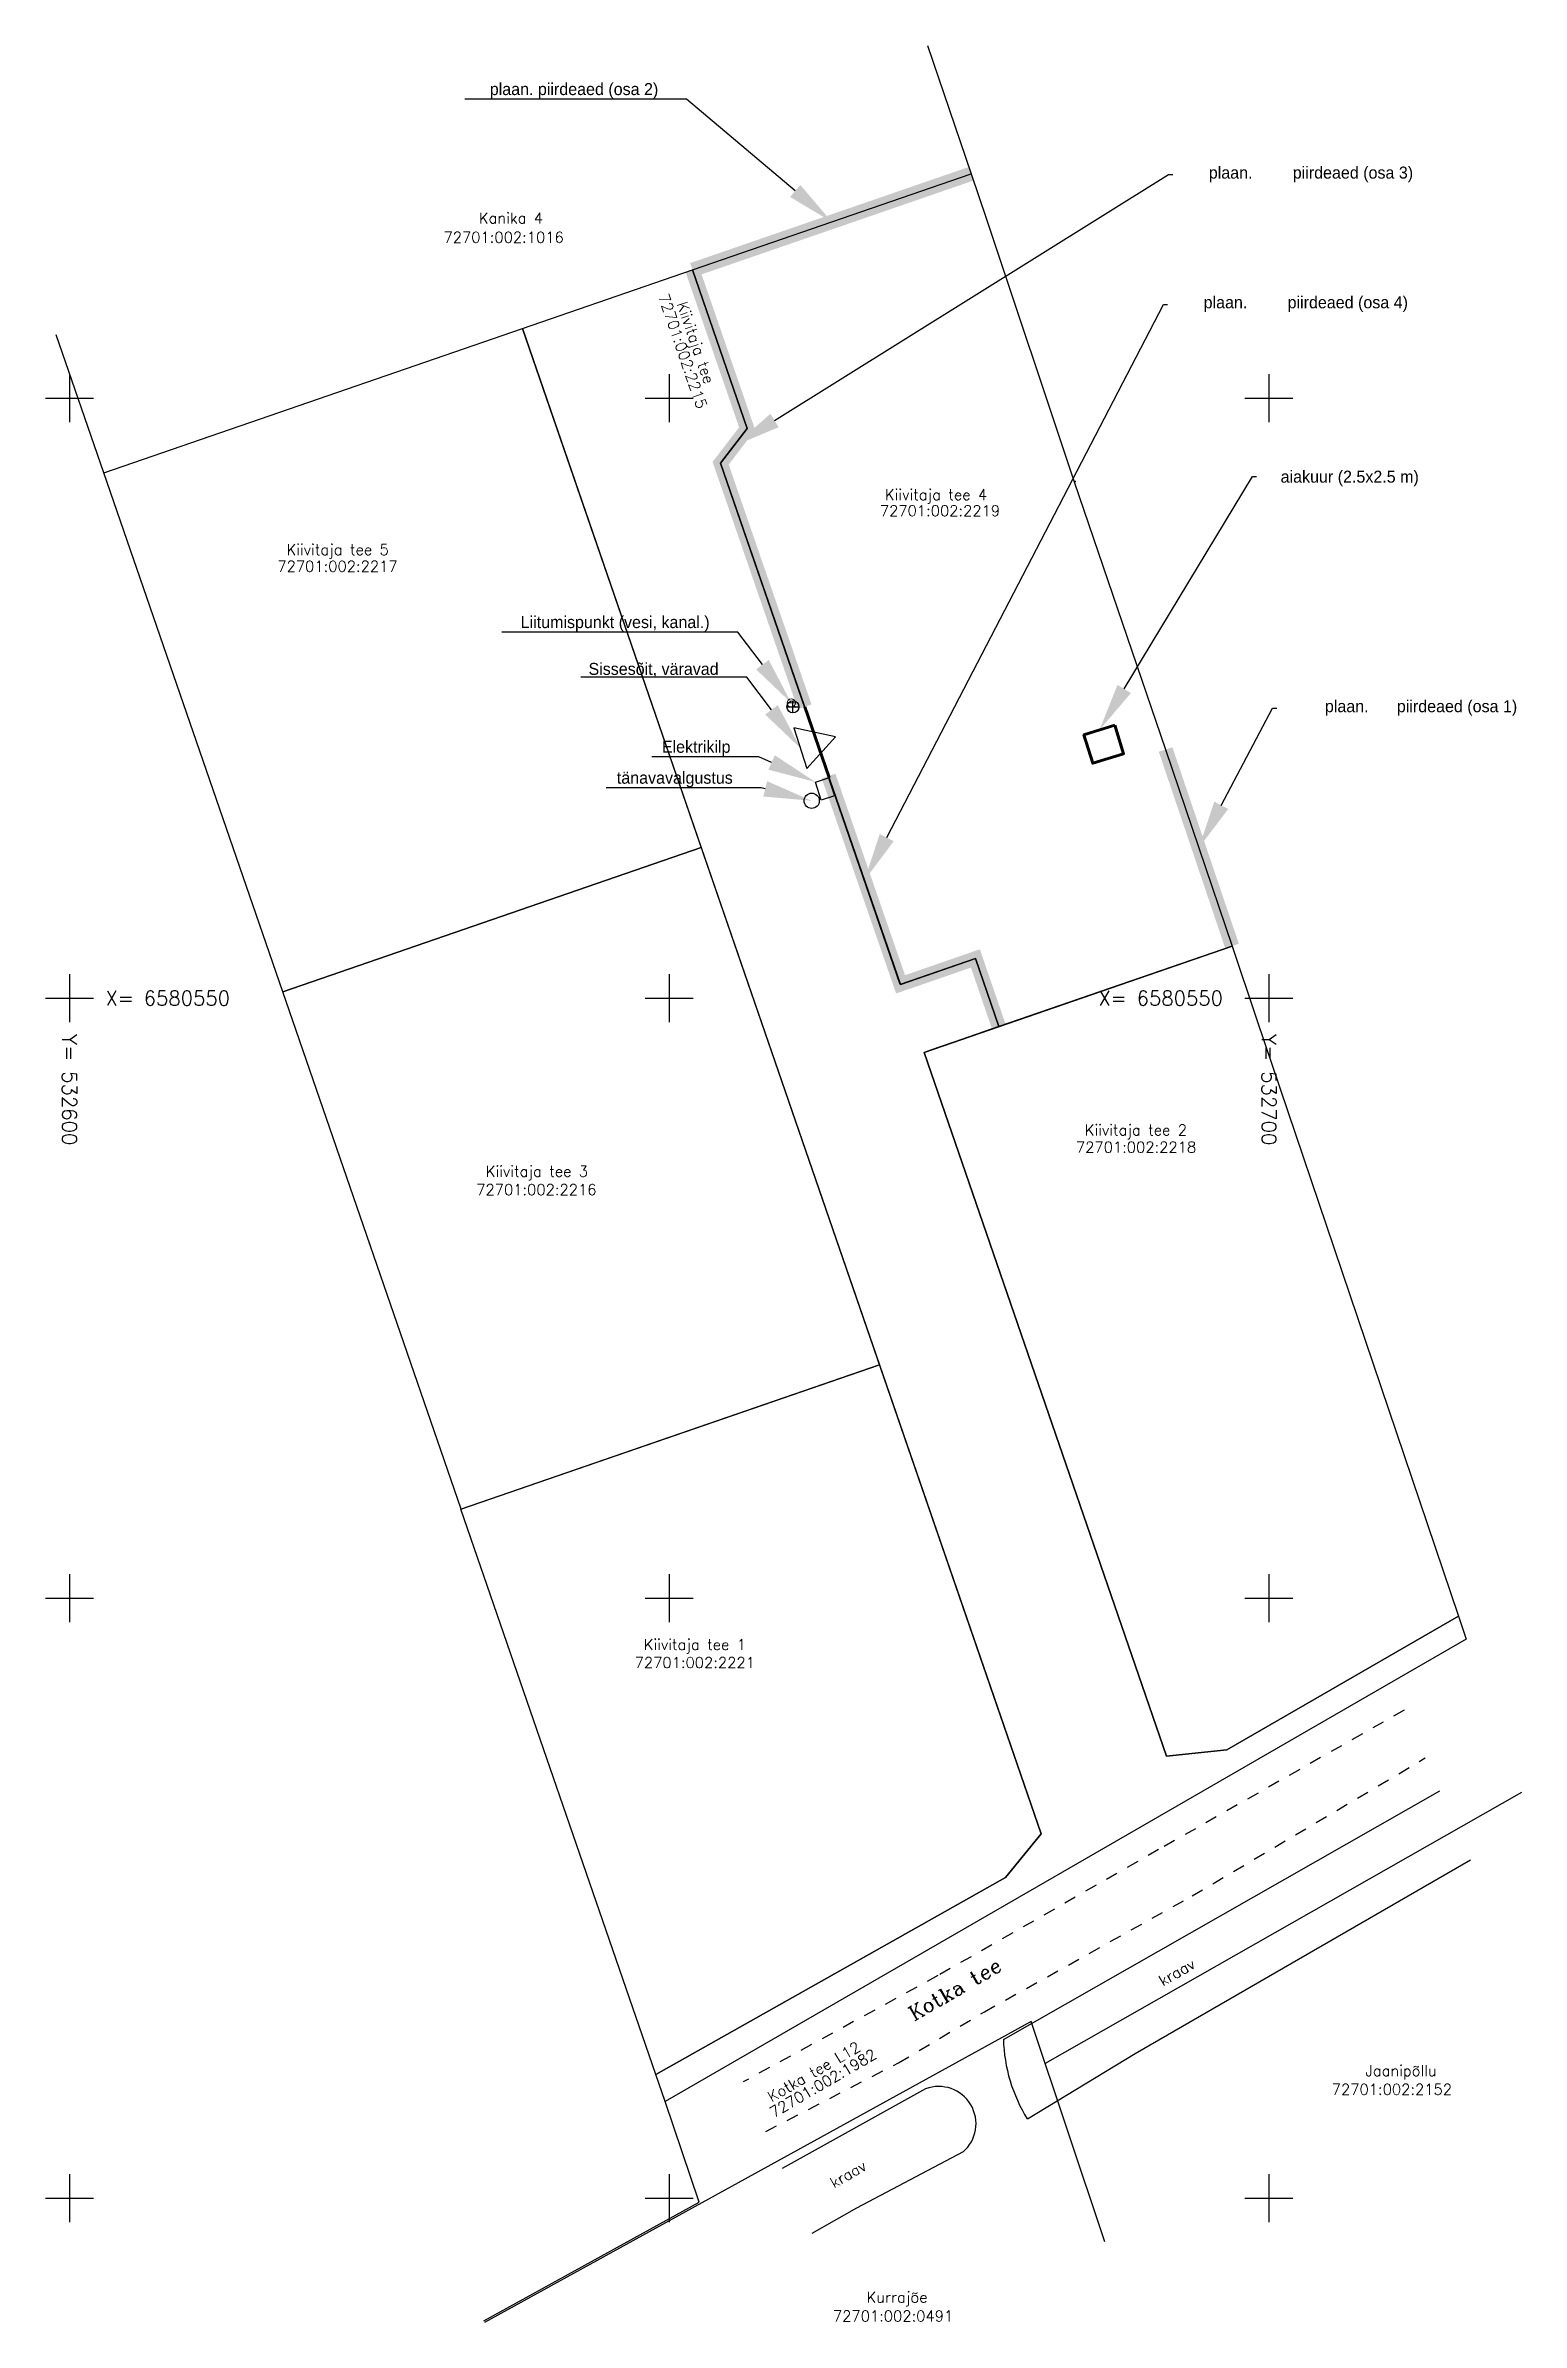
# Model space of a CAD drawing. Header units: metres. Extents: x 532598 to 532721, y 6580440 to 6580629.
import ezdxf
from ezdxf import colors
from ezdxf.entities.mleader import LeaderData, LeaderLine
from ezdxf.enums import TextEntityAlignment as Align
from ezdxf.math import Vec2, Vec3

# ---------------------------------------------------------------- set-up
doc = ezdxf.new("R2010")
doc.units = ezdxf.units.M
for name, pattern in [('KATASTRIPIIR', [0.02, 0.01, 0.01]), ('KRAAVIPERV', [0.02, 0.01, 0.01]), ('KRUUSKILL', [2, 1, -1])]:
    doc.linetypes.add(name, pattern=pattern)
for name, color, linetype in [('KKAEV', 7, 'Continuous'), ('PIIR', 32, 'Continuous'), ('TEE', 122, 'Continuous'), ('VEEKOGU', 5, 'Continuous'), ('vork', 15, 'Continuous')]:
    doc.layers.add(name, color=color, linetype=linetype)
doc.layers.add('VKAEV', color=7, linetype='Continuous', lineweight=13)
doc.styles.add('romanc', font='romanc.shx')
doc.styles.add('romans', font='romans.shx')

# ---------------------------------------------------------------- blocks, each defined once
blk = doc.blocks.new('VKORIS')
at = {"color": 0, "linetype": 'Continuous'}
for p, q in [((0, 4), (0, -4)), ((-4, 0), (4, 0))]:
    blk.add_line(p, q, dxfattribs=at)
blk = doc.blocks.new('KAKAEV')
at = {"color": 0, "linetype": 'Continuous'}
for p, q in [((-1, 0), (1, 0)), ((0, -1), (0, 1))]:
    blk.add_line(p, q, dxfattribs=at)
blk.add_circle((0, 0), 1, dxfattribs=at)
blk = doc.blocks.new('VESIIB')
at = {"color": 0, "linetype": 'Continuous'}
for p, q in [((-0.7, 0), (0.7, 0)), ((-0.49, -0.49), (-0.77, -0.77)), ((0.49, -0.49), (0.77, -0.77))]:
    blk.add_line(p, q, dxfattribs=at)
blk.add_circle((0, 0), 0.7, dxfattribs=at)

msp = doc.modelspace()

# ---------------------------------------------------------------- linework, layer by layer
at = {"color": 2, "linetype": 'Continuous', "lineweight": 70}
msp.add_line((532661.3, 6580574.28), (532663.34, 6580568.38), dxfattribs=at)
at = {"color": 3, "linetype": 'Continuous', "lineweight": 70, "const_width": 1.2}
for points in [[(532675.17, 6580618.7), (532651.94, 6580610.69)], [(532696.93, 6580554.34), (532691.39, 6580570.72), (532691.39, 6580570.72)]]:
    msp.add_lwpolyline(points, dxfattribs=at)
at = {"color": 5, "linetype": 'Continuous', "lineweight": 70, "const_width": 1.2}
for points in [[(532651.94, 6580610.69), (532656.5, 6580597.46), (532654.29, 6580594.58), (532661.3, 6580574.28)], [(532677.48, 6580547.63), (532675.53, 6580553.31), (532669.29, 6580551.15), (532663.29, 6580568.51)]]:
    msp.add_lwpolyline(points, dxfattribs=at)
for points in [[(532660.39, 6580572.54), (532661.48, 6580569.15), (532663.87, 6580571.78)], [(532663.29, 6580568.36), (532663.78, 6580566.85), (532662.68, 6580566.49), (532662.19, 6580568.01)]]:
    msp.add_lwpolyline(points, close=True)
at = {"linetype": 'Continuous', "lineweight": 70}
for points in [[(532661.78, 6580572.86), (532661.78, 6580572.86)], [(532661.78, 6580572.86), (532661.78, 6580572.86), (532661.78, 6580572.86), (532661.78, 6580572.86), (532661.78, 6580572.86), (532661.78, 6580572.86)]]:
    msp.add_lwpolyline(points, dxfattribs=at)
msp.add_lwpolyline([(532687.16, 6580572.74), (532687.89, 6580570.37), (532685.31, 6580569.58), (532684.58, 6580571.94)], close=True, dxfattribs=at)
msp.add_circle((532661.88, 6580566.45), 0.635)
at = {"layer": 'PIIR', "linetype": 'KATASTRIPIIR'}
msp.add_line((532671.53, 6580629.39), (532675.17, 6580618.7), dxfattribs=at)
for points in [[(532651.94, 6580610.69), (532675.17, 6580618.69), (532676.42, 6580614.99), (532683.77, 6580593.02), (532691.39, 6580570.72), (532696.93, 6580554.34), (532677.48, 6580547.63), (532675.54, 6580553.3), (532669.27, 6580551.14), (532654.29, 6580594.58), (532656.5, 6580597.46)], [(532637.76, 6580605.81), (532652.66, 6580562.56), (532617.78, 6580550.54), (532602.87, 6580593.78), (532637.76, 6580605.81), (532637.76, 6580605.81)], [(532617.78, 6580550.54), (532652.66, 6580562.56), (532667.53, 6580519.44), (532632.65, 6580507.41)], [(532671.25, 6580545.48), (532696.93, 6580554.34), (532698.98, 6580548.27), (532715.8, 6580498.51), (532696.48, 6580487.37), (532691.47, 6580486.82)], [(532632.64, 6580507.41), (532667.53, 6580519.44), (532681, 6580480.37), (532678.04, 6580476.73), (532648.89, 6580460.3)]]:
    msp.add_lwpolyline(points, close=True, dxfattribs=at)
for points in [[(532637.76, 6580605.81), (532651.94, 6580610.69), (532656.5, 6580597.46), (532654.29, 6580594.58), (532669.29, 6580551.15), (532675.53, 6580553.31), (532677.48, 6580547.63), (532671.25, 6580545.48), (532691.47, 6580486.82), (532696.48, 6580487.37), (532715.8, 6580498.51), (532716.45, 6580496.58), (532649.66, 6580458.06), (532648.89, 6580460.3), (532678.04, 6580476.73), (532681, 6580480.37), (532637.76, 6580605.8)], [(532602.87, 6580593.78), (532598.89, 6580605.29)], [(532671.81, 6580545.68), (532677.48, 6580547.63), (532675.54, 6580553.3), (532669.29, 6580551.15)], [(532721.06, 6580483.8), (532681.35, 6580461.21)], [(532686.33, 6580446.36), (532680.17, 6580464.73), (532634.59, 6580439.64)], [(532634.54, 6580439.76), (532652.51, 6580449.66), (532649.66, 6580458.06)]]:
    msp.add_lwpolyline(points, dxfattribs=at)
at = {"layer": 'PIIR', "linetype": 'Continuous'}
for p in [(532675.17, 6580618.7), (532602.87, 6580593.78), (532683.84, 6580593.07), (532625.02, 6580529.54), (532649.66, 6580458.06)]:
    msp.add_point(p, dxfattribs=at)
at = {"layer": 'TEE', "color": 8, "linetype": 'KRUUSKILL'}
for points in [[(532711.27, 6580490.66), (532690.8, 6580479.04), (532672.4, 6580468.54), (532656.18, 6580459.69)], [(532658.05, 6580455.55), (532669.11, 6580461.27), (532676.29, 6580465.53), (532693.61, 6580475.18), (532713.04, 6580486.68)]]:
    msp.add_lwpolyline(points, dxfattribs=at)
at = {"layer": 'VEEKOGU', "color": 8, "linetype": 'KRAAVIPERV'}
for points in [[(532677.86, 6580463.23), (532714.25, 6580483.94)], [(532679.86, 6580456.61), (532688.85, 6580462.06), (532716.8, 6580478.2)], [(532671.38, 6580459.1), (532659.43, 6580452.48)], [(532674.51, 6580453.85), (532665.63, 6580449.15), (532661.88, 6580447.04)]]:
    msp.add_lwpolyline(points, dxfattribs=at)
for centre, radius, start, end in [((532691.07, 6580463.59), 13.21, 181.575, 211.9314), ((532672.48, 6580456.2), 3.1, 310.725, 110.7651)]:
    msp.add_arc(centre, radius, start, end, dxfattribs=at)

# ---------------------------------------------------------------- block references
at = {"layer": 'KKAEV', "color": 1, "xscale": 0.5, "yscale": 0.5, "zscale": 0.5}
msp.add_blockref('KAKAEV', (532660.32, 6580574.28), dxfattribs=at)
at = {"layer": 'VKAEV', "color": 5, "xscale": 0.5, "yscale": 0.5, "zscale": 0.5}
msp.add_blockref('VESIIB', (532660.18, 6580574.6), dxfattribs=at)
at = {"layer": 'vork', "linetype": 'Continuous', "xscale": 0.5, "yscale": 0.5, "zscale": 0.5}
for p in [(532600, 6580600), (532650, 6580600), (532700, 6580600), (532600, 6580550), (532650, 6580550), (532700, 6580550), (532600, 6580500), (532650, 6580500), (532700, 6580500), (532600, 6580450), (532650, 6580450), (532700, 6580450)]:
    msp.add_blockref('VKORIS', p, dxfattribs=at)

# ---------------------------------------------------------------- texts
at = {"layer": 'PIIR', "linetype": 'KATASTRIPIIR', "style": 'romans'}
for s, p in [('Kanika 4', (532634.13, 6580614.56)), ('72701:002:1016', (532631.18, 6580612.96)), ('72701:002:2219', (532667.56, 6580590.17)), ('Kiivitaja tee 4', (532667.99, 6580591.51)), ('Kiivitaja tee 5', (532618.1, 6580586.93)), ('72701:002:2217', (532617.33, 6580585.54)), ('72701:002:2218', (532683.91, 6580537.13)), ('Kiivitaja tee 2', (532684.65, 6580538.56)), ('Kiivitaja tee 3', (532634.71, 6580535.12)), ('72701:002:2216', (532633.91, 6580533.59)), ('Kiivitaja tee 1', (532647.88, 6580495.68)), ('72701:002:2221', (532647.12, 6580494.18)), ('Jaanipõllu', (532708.05, 6580460.17)), ('72701:002:2152', (532705.24, 6580458.61)), ('Kurrajõe', (532666.45, 6580441.29)), ('72701:002:0491', (532663.65, 6580439.72))]:
    msp.add_text(s, height=0.9, dxfattribs=at).set_placement(p)
for s, rotation, p in [('72701:002:2215', 289.0218, (532649.07, 6580608.52)), ('Kiivitaja tee', 289.0218, (532650.62, 6580607.86)), ('Kotka tee L12', 30.2241, (532658.54, 6580457.96)), ('72701:002:1982', 30.2241, (532658.71, 6580456.66))]:
    msp.add_text(s, height=0.9, rotation=rotation, dxfattribs=at).set_placement(p)
at = {"layer": 'TEE', "color": 8, "linetype": 'KRUUSKILL', "style": 'romanc'}
msp.add_text('Kotka tee ', height=1.2, rotation=29.9181, dxfattribs=at).set_placement((532674.19, 6580467.61), align=Align.MIDDLE)
at = {"layer": 'VEEKOGU', "color": 8, "linetype": 'KRAAVIPERV', "style": 'romanc'}
for p in [(532692.33, 6580468.83), (532664.92, 6580452)]:
    msp.add_text('kraav', height=0.9, rotation=29.9181, dxfattribs=at).set_placement(p, align=Align.MIDDLE)
at = {"layer": 'vork', "style": 'romans'}
for p in [(532603, 6580550), (532685.78, 6580550)]:
    msp.add_text('X= 6580550', height=1.2, dxfattribs=at).set_placement(p, align=Align.MIDDLE_LEFT)
for s, p in [('Y= 532600', (532600, 6580547)), ('Y= 532700', (532700, 6580547))]:
    msp.add_text(s, height=1.2, rotation=270, dxfattribs=at).set_placement(p, align=Align.MIDDLE_LEFT)

# ---------------------------------------------------------------- leaders
at = {"linetype": 'Continuous', "lineweight": 70}
ml = msp.add_multileader_mtext('Standard', dxfattribs=at)
ml.set_content('\\pxi-3,l4,t4;plaan.^Ipiirdeaed (osa 2)', color=256)
ml.set_leader_properties()
ml.build(insert=Vec2(0, 0))
ml.multileader.update_dxf_attribs({"text_right_attachment_type": 6, "dogleg_length": 0.36})
ctx = ml.context
ctx.base_point, ctx.char_height, ctx.plane_origin = Vec3(532624.42, 6580625.59), 1, Vec3(532663.56, 6580614.69)
ctx.right_attachment, ctx.text_align_type = 6, 2
notes = []
notes.append((ctx, [(0, (1, 1, 0), (532651.45, 6580624.92), (-1, 0), 0.36, [(0, [(532663.56, 6580614.69)], 0, [])])]))
ctx.mtext.insert, ctx.mtext.alignment, ctx.mtext.flow_direction = Vec3(532649.09, 6580626.26), 3, 5
ml = msp.add_multileader_mtext('Standard', dxfattribs=at)
ml.set_content('\\pxi-3,l4,t4;plaan.^Ipiirdeaed (osa 3)', color=256)
ml.set_leader_properties()
ml.build(insert=Vec2(0, 0))
ml.multileader.update_dxf_attribs({"text_right_attachment_type": 6, "dogleg_length": 0.36})
ctx = ml.context
ctx.base_point, ctx.char_height, ctx.plane_origin = Vec3(532691.99, 6580618.63), 1, Vec3(532655.39, 6580596.02)
ctx.right_attachment = 6
notes.append((ctx, [(0, (1, 1, 0), (532691.63, 6580618.63), (1, 0), 0.36, [(0, [(532655.39, 6580596.02)], 0, [])])]))
ctx.mtext.insert, ctx.mtext.flow_direction = Vec3(532693.99, 6580619.3), 5
ml = msp.add_multileader_mtext('Standard', dxfattribs=at)
ml.set_content('\\pxi-3,l4,t4;plaan.^Ipiirdeaed (osa 4)', color=256)
ml.set_leader_properties()
ml.build(insert=Vec2(0, 0))
ml.multileader.update_dxf_attribs({"text_right_attachment_type": 6, "dogleg_length": 0.36})
ctx = ml.context
ctx.base_point, ctx.char_height, ctx.plane_origin = Vec3(532691.56, 6580607.82), 1, Vec3(532666.29, 6580559.83)
ctx.right_attachment = 6
notes.append((ctx, [(0, (1, 1, 0), (532691.2, 6580607.82), (1, 0), 0.36, [(0, [(532666.29, 6580559.83)], 0, [])])]))
ctx.mtext.insert, ctx.mtext.flow_direction = Vec3(532693.56, 6580608.49), 5
ml = msp.add_multileader_mtext('Standard', dxfattribs=at)
ml.set_content('aiakuur (2.5x2.5 m)', color=256)
ml.set_leader_properties()
ml.build(insert=Vec2(0, 0))
ml.multileader.update_dxf_attribs({"text_right_attachment_type": 6, "dogleg_length": 0.36})
ctx = ml.context
ctx.base_point, ctx.char_height, ctx.plane_origin = Vec3(532698.98, 6580593.46), 1, Vec3(532685.87, 6580572.34)
ctx.right_attachment = 6
notes.append((ctx, [(0, (1, 1, 0), (532698.62, 6580593.46), (1, 0), 0.36, [(0, [(532685.87, 6580572.34)], 0, [])])]))
ctx.mtext.insert, ctx.mtext.flow_direction = Vec3(532700.98, 6580593.96), 5
ml = msp.add_multileader_mtext('Standard')
ml.set_content('Liitumispunkt (vesi, kanal.)', color=256)
ml.set_leader_properties()
ml.build(insert=Vec2(0, 0))
ml.multileader.update_dxf_attribs({"text_right_attachment_type": 6, "dogleg_length": 0.36})
ctx = ml.context
ctx.base_point, ctx.char_height, ctx.plane_origin = Vec3(532628.7, 6580581.17), 1, Vec3(532660.18, 6580574.6)
ctx.right_attachment, ctx.text_align_type = 6, 2
notes.append((ctx, [(0, (1, 1, 0), (532655.73, 6580580.51), (-1, 0), 0.36, [(0, [(532660.18, 6580574.6)], 0, [])])]))
ctx.mtext.insert, ctx.mtext.alignment, ctx.mtext.flow_direction = Vec3(532653.37, 6580581.84), 3, 5
ml = msp.add_multileader_mtext('Standard')
ml.set_content('Sissesõit, väravad', color=256)
ml.set_leader_properties()
ml.build(insert=Vec2(0, 0))
ml.multileader.update_dxf_attribs({"text_right_attachment_type": 6, "dogleg_length": 0.36})
ctx = ml.context
ctx.base_point, ctx.char_height, ctx.plane_origin = Vec3(532636.28, 6580577.36), 1, Vec3(532660.94, 6580570.84)
ctx.right_attachment, ctx.text_align_type = 6, 2
notes.append((ctx, [(0, (1, 1, 0), (532656.48, 6580576.74), (-1, 0), 0.36, [(0, [(532660.94, 6580570.84)], 0, [])])]))
ctx.mtext.insert, ctx.mtext.alignment, ctx.mtext.flow_direction = Vec3(532654.12, 6580577.94), 3, 5
ml = msp.add_multileader_mtext('Standard', dxfattribs=at)
ml.set_content('\\pxi-3,l5,t5;plaan.^Ipiirdeaed (osa 1)', color=256)
ml.set_leader_properties()
ml.build(insert=Vec2(0, 0))
ml.multileader.update_dxf_attribs({"text_right_attachment_type": 6, "dogleg_length": 0.36})
ctx = ml.context
ctx.base_point, ctx.char_height, ctx.plane_origin = Vec3(532700.67, 6580574.16), 1, Vec3(532694.16, 6580562.53)
ctx.right_attachment = 6
notes.append((ctx, [(0, (1, 1, 0), (532700.31, 6580574.16), (1, 0), 0.36, [(0, [(532694.16, 6580562.53)], 0, [])])]))
ctx.mtext.insert, ctx.mtext.flow_direction = Vec3(532702.67, 6580574.83), 5
ml = msp.add_multileader_mtext('Standard')
ml.set_content('Elektrikilp', color=256)
ml.set_leader_properties()
ml.build(insert=Vec2(0, 0))
ml.multileader.update_dxf_attribs({"text_right_attachment_type": 6, "dogleg_length": 0.36})
ctx = ml.context
ctx.base_point, ctx.char_height, ctx.plane_origin = Vec3(532644.78, 6580570.78), 1, Vec3(532662.19, 6580568.01)
ctx.right_attachment, ctx.text_align_type = 6, 2
notes.append((ctx, [(0, (1, 1, 0), (532657.47, 6580570.12), (-1, 0), 0.36, [(0, [(532662.19, 6580568.01)], 0, [])])]))
ctx.mtext.insert, ctx.mtext.alignment, ctx.mtext.flow_direction = Vec3(532655.11, 6580571.45), 3, 5
ml = msp.add_multileader_mtext('Standard')
ml.set_content('tänavavalgustus', color=256)
ml.set_leader_properties()
ml.build(insert=Vec2(0, 0))
ml.multileader.update_dxf_attribs({"text_right_attachment_type": 6, "dogleg_length": 0.36})
ctx = ml.context
ctx.base_point, ctx.char_height, ctx.plane_origin = Vec3(532639.13, 6580568.2), 1, Vec3(532661.88, 6580566.45)
ctx.right_attachment, ctx.text_align_type = 6, 2
notes.append((ctx, [(0, (1, 1, 0), (532657.66, 6580567.53), (-1, 0), 0.36, [(0, [(532661.88, 6580566.45)], 0, [])])]))
ctx.mtext.insert, ctx.mtext.alignment, ctx.mtext.flow_direction = Vec3(532655.3, 6580568.87), 3, 5
for ctx, leaders in notes:
    for number, flags, end, landing, length, lines in leaders:
        leader = LeaderData()
        leader.index, (leader.has_last_leader_line, leader.has_dogleg_vector, leader.attachment_direction) = number, flags
        leader.last_leader_point, leader.dogleg_vector, leader.dogleg_length = Vec3(end), Vec3(landing), length
        for number, points, colour, breaks in lines:
            line = LeaderLine()
            line.index, line.vertices, line.color, line.breaks = number, Vec3.list(points), colors.encode_raw_color(colour), breaks
            leader.lines.append(line)
        ctx.leaders.append(leader)

doc.saveas('drawing.dxf')
